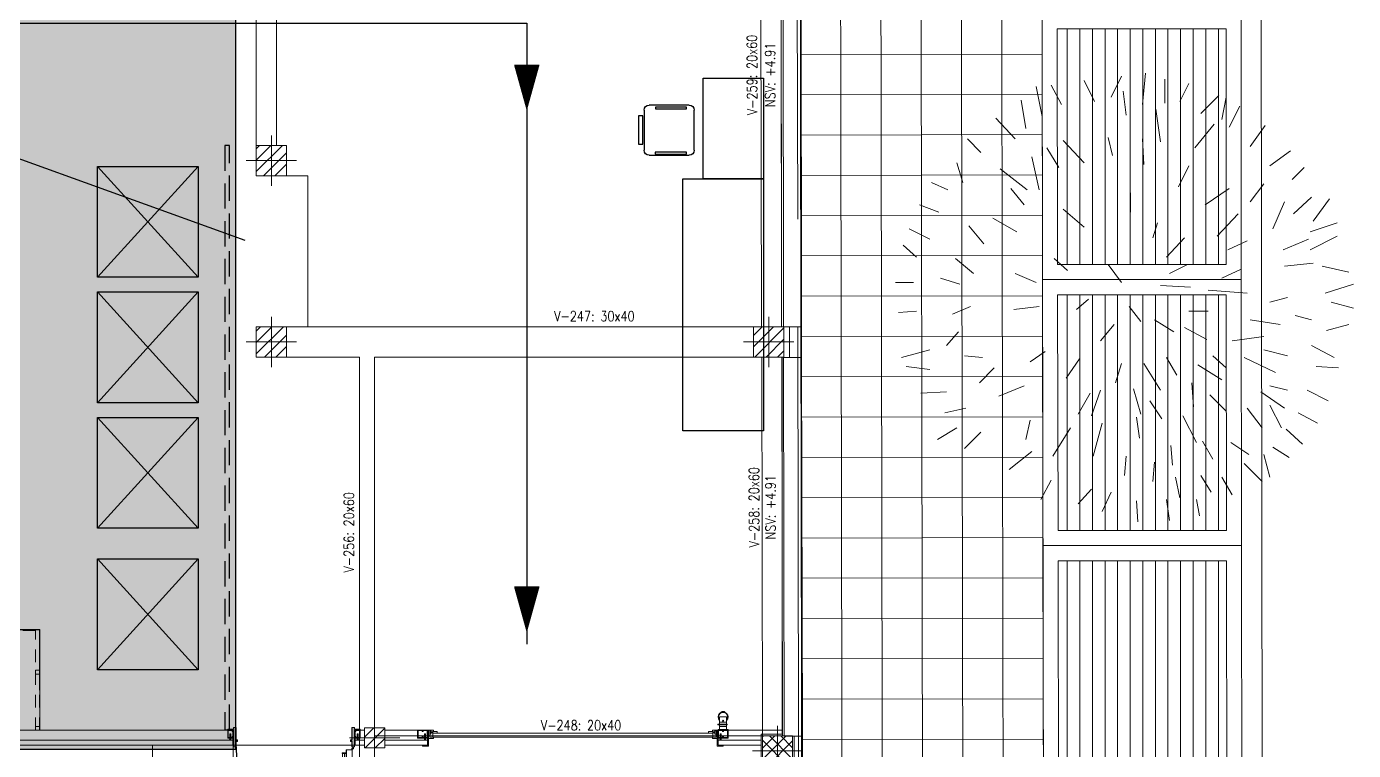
# Model space of a CAD drawing. Header units: millimetres. Extents: x 14 to 290, y 66 to 213.
# Drawn here: x 131.63 to 144.8, y 167.25 to 174.43 of the extents above; entities that cross this region are included whole.
import ezdxf
from ezdxf.enums import TextEntityAlignment as Align

# ---------------------------------------------------------------- set-up
doc = ezdxf.new("R2010")
doc.units = ezdxf.units.MM
for name, pattern in [('HIDDEN', [9.525, 6.35, -3.175]), ('IRI-OCASA-Layout R 9$0$HIDDEN', [0.375, 0.25, -0.125]), ('OCASA_TODAS_r08$0$HIDDEN', [0.375, 0.25, -0.125])]:
    doc.linetypes.add(name, pattern=pattern)
doc.layers.add('IRI-OCASA-Layout R 9$0$OCA_Mobiliario', color=252, linetype='Continuous')
doc.layers.add('IRI-OCASA-Layout R 9$0$OCA_Rejas', color=252, linetype='IRI-OCASA-Layout R 9$0$HIDDEN')
for name, color, linetype, lineweight in [('OCASA-Flujo IN', 251, 'Continuous', 20), ('OCASA_TODAS_r08$0$Arboles', 252, 'Continuous', 15), ('OCASA_TODAS_r08$0$CARP-BARRIDO', 252, 'Continuous', 15), ('OCASA_TODAS_r08$0$CARP-HERRAJES', 252, 'Continuous', 15), ('OCASA_TODAS_r08$0$CARP-HOJA', 252, 'Continuous', 20), ('OCASA_TODAS_r08$0$CARP-MARCO', 252, 'Continuous', 20), ('OCASA_TODAS_r08$0$CARPINTERIA', 252, 'Continuous', 15), ('OCASA_TODAS_r08$0$CERRAMIENTO CHAPA', 252, 'Continuous', 20), ('OCASA_TODAS_r08$0$CGC COLUMNAS', 252, 'Continuous', 20), ('OCASA_TODAS_r08$0$CGC COLUMNAS EJES', 252, 'Continuous', 20), ('OCASA_TODAS_r08$0$CGC COLUMNAS HATCH', 252, 'Continuous', 20), ('OCASA_TODAS_r08$0$CGC VIGAS', 252, 'HIDDEN', 15), ('OCASA_TODAS_r08$0$CGC VIGAS REF', 252, 'Continuous', 15), ('OCASA_TODAS_r08$0$L.M.', 252, 'Continuous', 20), ('OCASA_TODAS_r08$0$MURO BLOQUE CEMENTO 18', 252, 'Continuous', 20), ('OCASA_TODAS_r08$0$MURO BLOQUE CEMENTO 6', 252, 'Continuous', 20), ('OCASA_TODAS_r08$0$MURO BLOQUE CEMENTO 8', 252, 'Continuous', 20), ('OCASA_TODAS_r08$0$MURO CEMENTO DE 12', 252, 'Continuous', 20), ('OCASA_TODAS_r08$0$PERFILES 80 X 50', 252, 'Continuous', 20), ('OCASA_TODAS_r08$0$REVOQUES', 251, 'Continuous', 15), ('OCASA_TODAS_r08$0$TABIQUES PLACAS YESO', 251, 'Continuous', 20), ('OCASA_TODAS_r08$0$VEREDA', 251, 'Continuous', 15), ('OCASA_TODAS_r08$0$Vista 1', 251, 'Continuous', 15)]:
    doc.layers.add(name, color=color, linetype=linetype, lineweight=lineweight)
doc.styles.add('OCASA_TODAS_r08$0$CYPETXT', font='romans__.ttf', dxfattribs={"height": 0.2})

# ---------------------------------------------------------------- blocks, each defined once
blk = doc.blocks.new('OCASA_TODAS_r08$0$EJES_DE_LA_COLUMNA')
at = {"layer": 'OCASA_TODAS_r08$0$CGC COLUMNAS EJES'}
for p, q in [((0, -0.5), (0, 0.5)), ((-0.5, 0), (0.5, 0))]:
    blk.add_line(p, q, dxfattribs=at)
blk = doc.blocks.new('OCASA_TODAS_r08$0$Estructura PB para Arquitectura')
at = {"layer": 'OCASA_TODAS_r08$0$CGC COLUMNAS'}
for points in [[(1212.108433, 399.851689), (1212.408433, 399.851689), (1212.408433, 400.151689), (1212.108433, 400.151689), (1212.108433, 399.851689)], [(1212.108433, 399.851689), (1212.408433, 399.851689), (1212.408433, 400.151689), (1212.108433, 400.151689), (1212.108433, 399.851689)], [(1212.10877, 398.051589), (1212.40877, 398.051589), (1212.40877, 398.351589), (1212.10877, 398.351589), (1212.10877, 398.051589)], [(1212.10877, 398.051589), (1212.40877, 398.051589), (1212.40877, 398.351589), (1212.10877, 398.351589), (1212.10877, 398.051589)], [(1217.044191, 398.051567), (1217.344191, 398.051567), (1217.344191, 398.351567), (1217.044191, 398.351567), (1217.044191, 398.051567)], [(1217.044191, 398.051567), (1217.344191, 398.051567), (1217.344191, 398.351567), (1217.044191, 398.351567), (1217.044191, 398.051567)], [(1213.182698, 394.171705), (1213.382698, 394.171705), (1213.382698, 394.371705), (1213.182698, 394.371705)], [(1217.131945, 393.990818), (1217.431945, 393.990818), (1217.431945, 394.290818), (1217.131945, 394.290818), (1217.131945, 393.990818)]]:
    blk.add_lwpolyline(points, close=True, dxfattribs=at)
at = {"layer": 'OCASA_TODAS_r08$0$CGC COLUMNAS HATCH'}
for p, q in [((1212.108433, 399.892866, -0.000029), (1212.367256, 400.151689, -0.000029)), ((1212.108433, 400.11914, -0.000029), (1212.140982, 400.151689, -0.000029)), ((1212.108433, 400.006003, -0.000029), (1212.254119, 400.151689, -0.000029)), ((1212.180393, 399.851689, -0.000029), (1212.408433, 400.079728, -0.000029)), ((1212.29353, 399.851689, -0.000029), (1212.408433, 399.966591, -0.000029)), ((1212.406668, 399.851689, -0.000029), (1212.408433, 399.853454, -0.000029)), ((1212.10877, 398.083009, -0.000029), (1212.37735, 398.351589, -0.000029)), ((1212.10877, 398.309283, -0.000029), (1212.151075, 398.351589, -0.000029)), ((1212.10877, 398.196146, -0.000029), (1212.264212, 398.351589, -0.000029)), ((1212.190487, 398.051589, -0.000029), (1212.40877, 398.269872, -0.000029)), ((1217.044191, 398.153535, -0.000029), (1217.242222, 398.351566, -0.000029)), ((1217.044191, 398.266672, -0.000029), (1217.129085, 398.351566, -0.000029)), ((1217.055359, 398.051566, -0.000029), (1217.344191, 398.340398, -0.000029)), ((1212.303624, 398.051589, -0.000029), (1212.40877, 398.156735, -0.000029)), ((1217.168496, 398.051566, -0.000029), (1217.344191, 398.227261, -0.000029)), ((1217.281633, 398.051566, -0.000029), (1217.344191, 398.114124, -0.000029)), ((1213.182698, 394.278906, -0.000024), (1213.275497, 394.371705, -0.000024)), ((1213.188634, 394.171705, -0.000024), (1213.382698, 394.365769, -0.000024)), ((1213.2899, 394.171705, -0.000024), (1213.382698, 394.264503, -0.000024)), ((1217.131945, 394.055217, -0.000029), (1217.367545, 394.290817, -0.000029)), ((1217.131945, 394.168354, -0.000029), (1217.254408, 394.290817, -0.000029)), ((1217.131945, 394.281491, -0.000029), (1217.141271, 394.290817, -0.000029)), ((1217.388064, 393.990817, -0.000029), (1217.131945, 394.246936, -0.000029)), ((1217.180682, 393.990817, -0.000029), (1217.431945, 394.24208, -0.000029)), ((1217.431945, 394.060073, -0.000029), (1217.201201, 394.290817, -0.000029)), ((1217.431945, 394.17321, -0.000029), (1217.314338, 394.290817, -0.000029)), ((1217.431945, 394.286347, -0.000029), (1217.427475, 394.290817, -0.000029))]:
    blk.add_line(p, q, dxfattribs=at)
at = {"layer": 'OCASA_TODAS_r08$0$CGC VIGAS', "lineweight": 9}
for p, q in [((1217.469614, 405.771145, -0.000029), (1217.483769, 398.351872, -0.000029)), ((1217.310187, 405.47084, -0.000029), (1217.32377, 398.351567, -0.000029)), ((1212.10844, 403.351372, -0.000029), (1212.108433, 400.151689, -0.000029)), ((1212.30844, 403.351372, -0.000029), (1212.308433, 400.151689, -0.000029)), ((1217.11423, 403.351372, -0.000029), (1217.123769, 398.351567, -0.000029)), ((1212.408433, 399.851689, -0.000029), (1212.620558, 399.851689, -0.000029)), ((1212.620558, 398.351588, -0.000029), (1212.620558, 399.851689, -0.000029)), ((1212.620058, 398.351588, -0.000029), (1212.40877, 398.351589, -0.000029)), ((1213.332699, 398.351584, -0.000029), (1212.621058, 398.351588, -0.000029)), ((1217.044191, 398.351567, -0.000029), (1213.332699, 398.351584, -0.000029)), ((1217.491517, 394.291123, -0.000029), (1217.483769, 398.351872, -0.000029)), ((1213.132698, 398.051585, -0.000024), (1212.40877, 398.051589, -0.000029)), ((1213.132698, 398.051585, -0.000024), (1213.132698, 394.221705, -0.000024)), ((1213.282698, 398.051584, -0.000029), (1213.282698, 394.371705, -0.000029)), ((1217.044191, 398.051567, -0.000029), (1213.282698, 398.051584, -0.000029)), ((1217.131517, 394.290818, -0.000029), (1217.124342, 398.051567, -0.000029)), ((1217.331517, 394.290818, -0.000029), (1217.324342, 398.051567, -0.000029)), ((1213.132698, 391.391491, -0.000024), (1213.132698, 394.221705, -0.000024)), ((1213.282698, 394.290818, -0.000024), (1217.131517, 394.290818, -0.000029)), ((1217.496573, 391.641183, -0.000029), (1217.491517, 394.291123, -0.000029))]:
    blk.add_line(p, q, dxfattribs=at)
at = {"layer": 'OCASA_TODAS_r08$0$CGC COLUMNAS EJES', "xscale": 0.5, "yscale": 0.5}
for p in [(1212.258433, 400.001689, -0.000029), (1212.25877, 398.201589, -0.000029), (1217.194191, 398.201567, -0.000029), (1213.282698, 394.271705, -0.000024), (1217.281945, 394.140818, -0.000029)]:
    blk.add_blockref('OCASA_TODAS_r08$0$EJES_DE_LA_COLUMNA', p, dxfattribs=at)
at = {"layer": 'OCASA_TODAS_r08$0$CGC VIGAS REF', "style": 'OCASA_TODAS_r08$0$CYPETXT', "width": 0.821201}
for s, rotation, p in [('V-259: 20x60', 90.110161, (1217.028558, 400.85186, -0.000029)), ('NSV: +4.91', 90.110161, (1217.208379, 400.85186, -0.000029)), ('V-258: 20x60', 90.110161, (1217.048686, 396.560214, -0.000029)), ('NSV: +4.91', 90.110161, (1217.212418, 396.560214, -0.000029)), ('V-256: 20x60', 90, (1213.027698, 396.311645, -0.000029))]:
    blk.add_text(s, height=0.1, rotation=rotation, dxfattribs=at).set_placement(p, align=Align.MIDDLE_CENTER)
for s, p in [('V-247: 30x40', (1215.464466, 398.456575, -0.000029)), ('V-248: 20x40', (1215.332322, 394.395818, -0.000029))]:
    blk.add_text(s, height=0.1, dxfattribs=at).set_placement(p, align=Align.MIDDLE_CENTER)
blk = doc.blocks.new('OCASA_TODAS_r08$0$arbusto')
for p, q in [((-0.694395, 4.630506), (-0.943832, 5.129236)), ((-0.302416, 4.737377), (-0.052979, 5.236107)), ((0.445901, 4.559259), (0.517167, 5.307354)), ((0.980415, 4.594884), (0.980415, 5.164858)), ((1.336754, 4.630506), (1.550561, 5.057989)), ((-1.941591, 4.274272), (-2.084127, 4.986742)), ((-1.478347, 4.559259), (-1.727784, 5.022364)), ((0.053922, 4.309894), (-0.017344, 4.879871)), ((1.835633, 4.345519), (2.263247, 4.772999)), ((-2.333569, 3.989282), (-2.44047, 4.666131)), ((0.87351, 3.668671), (0.766608, 4.452388)), ((2.334513, 4.203025), (2.441414, 4.737377)), ((2.512684, 4.024907), (2.762122, 4.523637)), ((-2.583007, 3.739917), (-3.046251, 4.238647)), ((1.693097, 3.526177), (2.156341, 4.096154)), ((3.011564, 3.561802), (3.367907, 4.060529)), ((-3.402594, 3.419305), (-3.723302, 3.739917)), ((-1.549617, 3.063072), (-1.83469, 3.526177)), ((-0.943832, 3.169943), (-1.442712, 3.704295)), ((-0.266786, 3.348059), (-0.373687, 3.775542)), ((0.481536, 3.134318), (0.445901, 3.739917)), ((-3.830203, 2.706835), (-3.972739, 3.169943)), ((-2.012861, 2.528719), (-2.191033, 3.312437)), ((3.474808, 3.098694), (3.973687, 3.45493)), ((-2.297934, 2.528719), (-2.93935, 3.027447)), ((1.301123, 2.599966), (1.550561, 3.098694)), ((4.009322, 2.778084), (4.294395, 3.063072)), ((-4.186546, 2.528719), (-4.578524, 2.706835)), ((-2.3692, 2.172483), (-2.689908, 2.564342)), ((1.942539, 2.172483), (2.512684, 2.564342)), ((3.011564, 2.24373), (3.332271, 2.671213)), ((0.160828, 1.994365), (0.160828, 2.457473)), ((3.546074, 1.602506), (3.831151, 2.24373)), ((4.044953, 1.958743), (4.472567, 2.350601)), ((4.508197, 1.780624), (4.900176, 2.314977)), ((-4.400353, 1.994365), (-4.863597, 2.172483)), ((-0.943832, 1.638131), (-1.442712, 2.065612)), ((2.227611, 1.424391), (2.726491, 1.958743)), ((-4.614155, 1.353141), (-5.113035, 1.602506)), ((-3.331324, 1.246272), (-3.687667, 1.673753)), ((-2.547371, 1.531259), (-3.117521, 1.851871)), ((0.802244, 1.745002), (0.695338, 1.388766)), ((4.436931, 1.531259), (5.078347, 1.745002)), ((1.016046, 0.92566), (1.443659, 1.388766)), ((2.940293, 1.317519), (2.477049, 1.103779)), ((3.795516, 1.103779), (4.401296, 1.353141)), ((4.436931, 1.103779), (5.078347, 1.424391)), ((-4.934863, 0.92566), (-5.255571, 1.210648)), ((-3.580765, 0.533802), (-4.008375, 0.890036)), ((-1.33581, 0.605049), (-1.656518, 0.890036)), ((-0.052979, 0.320059), (-0.373687, 0.747542)), ((1.087316, 0.533802), (1.514925, 0.747542)), ((2.334513, 0.42693), (2.797757, 0.640671)), ((3.831151, 0.71192), (4.508197, 0.783167)), ((4.722004, 0.71192), (5.36342, 0.569424)), ((-5.006133, 0.320059), (-5.433742, 0.320059)), ((-3.901473, 0.284437), (-4.364718, 0.42693)), ((-2.084127, 0.320059), (-2.583007, 0.533802)), ((1.586196, 0.21319), (0.87351, 0.248812)), ((2.940293, 0.070697), (2.013805, 0.141943)), ((4.793275, 0.070697), (5.470321, 0.284437)), ((-3.652031, -0.249915), (-4.079645, -0.428033)), ((-2.012861, -0.249915), (-2.618642, -0.321162)), ((-1.122004, -0.321162), (-0.836931, -0.0718)), ((0.125193, -0.249915), (0.410265, -0.606152)), ((3.474808, -0.143046), (3.902417, -0.036175)), ((4.935811, -0.143046), (5.470321, -0.28554)), ((-4.934863, -0.356787), (-5.362476, -0.392411)), ((1.194218, -0.855517), (0.730973, -0.570527)), ((1.550561, -0.356787), (2.013805, -0.356787)), ((3.011564, -0.570527), (3.724245, -0.677398)), ((4.472567, -0.570527), (4.080588, -0.463658)), ((-3.937109, -0.855517), (-4.222181, -1.176128)), ((-0.23115, -0.677398), (-0.551858, -1.069257)), ((1.443659, -0.748645), (1.97817, -1.033632)), ((4.828905, -0.819892), (5.36342, -0.677398)), ((2.583955, -1.069257), (3.332271, -0.962386)), ((4.472567, -1.176128), (5.007077, -1.461116)), ((-4.614155, -1.282997), (-5.291206, -1.461116)), ((-3.366959, -1.461116), (-3.794572, -1.425494)), ((-1.870325, -1.318622), (-2.226664, -1.567987)), ((-1.050738, -1.49674), (-1.371445, -1.959846)), ((1.016046, -1.461116), (1.265488, -1.888599)), ((2.441414, -1.710481), (2.120706, -1.425494)), ((2.869027, -1.461116), (3.617344, -1.817352)), ((3.332271, -1.282997), (3.902417, -1.425494)), ((-4.614155, -1.746103), (-5.184305, -1.674856)), ((-3.081886, -1.710481), (-3.438229, -2.066715)), ((-0.052979, -1.603609), (-0.195515, -2.066715)), ((0.87351, -2.244833), (0.481536, -1.603609)), ((1.764367, -1.639234), (2.334513, -1.995468)), ((4.579468, -1.674856), (5.113982, -1.710481)), ((-2.3692, -2.137964), (-2.974985, -2.387326)), ((0.410265, -2.81481), (0.232094, -2.209211)), ((1.657462, -2.636691), (1.621831, -2.066715)), ((3.902417, -2.244833), (3.474808, -2.137964)), ((-4.222181, -2.280457), (-4.827962, -2.31608)), ((-0.801296, -2.31608), (-1.086373, -2.81481)), ((-0.765665, -2.850434), (-0.551858, -2.244833)), ((0.624072, -2.494198), (0.909145, -2.921681)), ((2.04944, -2.351704), (2.441414, -2.743563)), ((3.261001, -2.280457), (3.831151, -2.672316)), ((4.365661, -2.244833), (4.864541, -2.494198)), ((-3.758937, -2.672316), (-4.257816, -2.779185)), ((2.940293, -2.672316), (3.296636, -3.135421)), ((3.759881, -3.135421), (3.474808, -2.601069)), ((4.151859, -2.779185), (4.615103, -3.02855)), ((-3.972739, -3.135421), (-4.435988, -3.420408)), ((-2.226664, -2.957303), (-2.333569, -3.420408)), ((-1.26454, -3.135421), (-1.692153, -3.812267)), ((-0.516223, -3.02855), (-0.73003, -3.812267)), ((0.303364, -2.886056), (0.37463, -3.384786)), ((1.408024, -2.850434), (1.728732, -3.491655)), ((-3.402594, -3.242293), (-3.794572, -3.634151)), ((1.871268, -3.456033), (2.120706, -3.883516)), ((3.866782, -3.171046), (4.25876, -3.52728)), ((-2.191033, -3.705398), (-2.725543, -4.132879)), ((1.122952, -3.562905), (1.158582, -4.02601)), ((2.548319, -3.491655), (2.975928, -3.776645)), ((3.332271, -3.776645), (3.474808, -4.310997)), ((3.546074, -3.598527), (3.938052, -3.847892)), ((0.053922, -3.812267), (0.018292, -4.275375)), ((0.695338, -4.417869), (0.730973, -3.954763)), ((2.869027, -3.990385), (3.296636, -4.417869)), ((-1.727784, -4.382244), (-1.977226, -4.845349)), ((1.336754, -4.809727), (1.229853, -4.310997)), ((2.085075, -4.667234), (1.835633, -4.275375)), ((2.334513, -4.310997), (2.583955, -4.73848)), ((-0.765665, -4.595987), (-1.086373, -4.952221)), ((-0.302416, -4.667234), (-0.516223, -5.130339)), ((0.303364, -4.880974), (0.338999, -5.379704)), ((1.016046, -4.845349), (1.087316, -5.344079)), ((1.728732, -4.845349), (1.799998, -5.237208))]:
    blk.add_line(p, q)
blk = doc.blocks.new('OCASA_TODAS_r08$0$porton_1')
at = {"layer": 'OCASA_TODAS_r08$0$Vista 1'}
h = blk.add_hatch(dxfattribs=at)
h.set_pattern_fill('TRIANG', color=256, scale=0.01, style=0)
h.paths.add_polyline_path([(3.173, 0.127), (3.173, 2.627), (2.173, 2.629)], flags=17)
h.paths.add_polyline_path([(3.173, 0.127), (2.173, 2.629), (1.173, 0.127)])
h.paths.add_polyline_path([(2.173, 2.629), (1.173, 2.631), (1.173, 0.127)])
for points in [[(0.177, 0.548), (0.177, 1.149), (0.777, 1.149)], [(0.777, 1.149), (0.777, 1.144), (0.182, 1.144), (0.182, 0.548), (0.177, 0.548), (0.177, 1.149)], [(0.177, 0.151), (0.177, 1.149)], [(0.777, 1.144), (0.777, 1.104)], [(4.169, 0.548), (4.169, 1.149), (3.569, 1.149)], [(3.569, 1.149), (3.569, 1.144), (4.164, 1.144), (4.164, 0.548), (4.169, 0.548), (4.169, 1.149)], [(3.569, 1.144), (3.569, 1.104)], [(4.169, 0.151), (4.169, 1.149)], [(0.672, 0.281), (0.636, 0.281), (0.636, 0.208)], [(0.672, 0.281), (0.707, 0.281), (0.707, 0.208)], [(0.722, 0.154), (0.622, 0.154), (0.622, 0.158), (0.722, 0.158), (0.722, 0.154)], [(0.636, 0.204), (0.636, 0.158)], [(0.707, 0.204), (0.707, 0.158)], [(0.732, 0.151), (0.732, 0.069), (0.778, 0.069)], [(0.742, 0.151), (0.732, 0.151)], [(0.742, 0.151), (0.752, 0.151), (0.752, 0.143), (0.742, 0.143)], [(0.742, 0.143), (0.742, 0.079), (0.778, 0.079)], [(0.773, 0.132), (0.755, 0.132)], [(0.773, 0.119), (0.773, 0.136), (0.815, 0.136), (0.815, 0.119)], [(3.573, 0.119), (3.573, 0.136), (3.53, 0.136), (3.53, 0.119)], [(3.573, 0.119), (3.573, 0.136), (3.53, 0.136), (3.53, 0.119)], [(3.614, 0.151), (3.614, 0.069), (3.567, 0.069)], [(3.614, 0.151), (3.614, 0.069), (3.567, 0.069)], [(3.604, 0.143), (3.604, 0.079), (3.567, 0.079)], [(3.604, 0.143), (3.604, 0.079), (3.567, 0.079)], [(3.573, 0.132), (3.591, 0.132)], [(3.573, 0.132), (3.591, 0.132)], [(3.604, 0.151), (3.594, 0.151), (3.594, 0.143), (3.604, 0.143)], [(3.604, 0.151), (3.594, 0.151), (3.594, 0.143), (3.604, 0.143)], [(3.604, 0.151), (3.614, 0.151)], [(3.604, 0.151), (3.614, 0.151)], [(0.773, 0.122), (0.755, 0.122)], [(0.773, 0.119), (3.573, 0.119), (3.573, 0.079), (0.773, 0.079), (0.773, 0.119)], [(0.778, 0.069), (0.778, 0.079)], [(3.567, 0.069), (3.567, 0.079)], [(3.567, 0.069), (3.567, 0.079)], [(3.573, 0.122), (3.591, 0.122)], [(3.573, 0.122), (3.591, 0.122)]]:
    blk.add_lwpolyline(points)
at = {"linetype": 'OCASA_TODAS_r08$0$HIDDEN', "ltscale": 0.5}
for points in [[(0.182, 0.151), (0.182, 1.144), (0.777, 1.144)], [(0.222, 0.151), (0.222, 1.139), (0.777, 1.139)], [(4.164, 0.151), (4.164, 1.144), (3.569, 1.144)], [(4.124, 0.151), (4.124, 1.139), (3.569, 1.139)], [(0.778, 0.136), (0.778, 0.151), (0.752, 0.151)], [(3.567, 0.136), (3.567, 0.151), (3.594, 0.151)]]:
    blk.add_lwpolyline(points, dxfattribs=at)
for points in [[(0.182, 0.744), (0.222, 0.744), (0.222, 0.704), (0.182, 0.704)], [(4.164, 0.744), (4.124, 0.744), (4.124, 0.704), (4.164, 0.704)], [(0.636, 0.281), (0.707, 0.281), (0.707, 0.23), (0.636, 0.23)], [(0.222, 0.151), (0.182, 0.151), (0.182, 0.186), (0.222, 0.186)], [(0.636, 0.158), (0.707, 0.158), (0.707, 0.186), (0.636, 0.186)], [(0.755, 0.111), (0.742, 0.111), (0.742, 0.143), (0.755, 0.143)], [(3.591, 0.111), (3.604, 0.111), (3.604, 0.143), (3.591, 0.143)], [(3.591, 0.111), (3.604, 0.111), (3.604, 0.143), (3.591, 0.143)], [(4.124, 0.151), (4.164, 0.151), (4.164, 0.186), (4.124, 0.186)]]:
    blk.add_lwpolyline(points, close=True)
at = {"elevation": 0}
blk.add_lwpolyline([(0.657, 0.329), (0.657, 0.334), (0.686, 0.334), (0.686, 0.329)], dxfattribs=at)
blk.add_lwpolyline([(0.631, 0.208), (0.723, 0.208), (0.723, 0.204), (0.631, 0.204)], close=True, dxfattribs=at)
blk.add_circle((0.672, 0.244, 0), 0.00521)
for radius, start, end in [(0.0497, 315.4493, 224.5507), (0.0447, 322.4022, 217.5978)]:
    blk.add_arc((0.672, 0.281), radius, start, end)
at = {"layer": 'OCASA_TODAS_r08$0$PERFILES 80 X 50'}
for points in [[(0.667, 0.135), (0.672, 0.135), (0.672, 0.151), (0.622, 0.151), (0.622, 0.071), (0.672, 0.071), (0.672, 0.087), (0.667, 0.087), (0.667, 0.076), (0.627, 0.076), (0.627, 0.146), (0.667, 0.146), (0.667, 0.135)], [(0.677, 0.135), (0.672, 0.135), (0.672, 0.151), (0.722, 0.151), (0.722, 0.071), (0.672, 0.071), (0.672, 0.087), (0.677, 0.087), (0.677, 0.076), (0.717, 0.076), (0.717, 0.146), (0.677, 0.146), (0.677, 0.135)], [(0.672, 0), (0.672, -0.01), (0.732, -0.01), (0.732, 0.151), (0.722, 0.151), (0.722, 0), (0.672, 0)], [(3.674, 0), (3.674, -0.01), (3.614, -0.01), (3.614, 0.151), (3.624, 0.151), (3.624, 0), (3.674, 0)], [(3.669, 0.135), (3.674, 0.135), (3.674, 0.151), (3.624, 0.151), (3.624, 0.071), (3.674, 0.071), (3.674, 0.087), (3.669, 0.087), (3.669, 0.076), (3.629, 0.076), (3.629, 0.146), (3.669, 0.146), (3.669, 0.135)], [(3.679, 0.135), (3.674, 0.135), (3.674, 0.151), (3.724, 0.151), (3.724, 0.071), (3.674, 0.071), (3.674, 0.087), (3.679, 0.087), (3.679, 0.076), (3.719, 0.076), (3.719, 0.146), (3.679, 0.146), (3.679, 0.135)]]:
    blk.add_lwpolyline(points, dxfattribs=at)
for points in [[(0.687, 0.055), (0.707, 0.055), (0.707, 0.05), (0.687, 0.05)], [(0.692, 0.112), (0.702, 0.112), (0.702, 0.055), (0.692, 0.055)], [(3.659, 0.055), (3.639, 0.055), (3.639, 0.05), (3.659, 0.05)], [(3.654, 0.112), (3.644, 0.112), (3.644, 0.055), (3.654, 0.055)]]:
    blk.add_lwpolyline(points, close=True, dxfattribs=at)
at = {"layer": 'OCASA_TODAS_r08$0$TABIQUES PLACAS YESO'}
for p, q in [((1.173, 0.127), (2.173, 2.427)), ((2.173, 2.427), (3.173, 0.127))]:
    blk.add_line(p, q, dxfattribs=at)
for points in [[(1.173, 2.427), (3.173, 2.427), (3.173, 0.127), (1.173, 0.127)], [(3.173, 0.127), (3.173, 2.427), (1.173, 2.427), (1.173, 0.127)]]:
    blk.add_lwpolyline(points, close=True, dxfattribs=at)
at = {"layer": 'OCASA_TODAS_r08$0$Vista 1', "linetype": 'OCASA_TODAS_r08$0$HIDDEN', "ltscale": 0.5}
for points in [[(0.778, 0.151), (0.778, 2.951), (0.778, 3.751), (0.732, 3.751)], [(0.732, 0.151), (0.732, 2.951), (0.732, 3.751), (0.778, 3.751)], [(3.567, 0.151), (3.567, 2.951), (3.567, 3.751), (3.614, 3.751)], [(3.614, 0.151), (3.614, 2.951), (3.614, 3.751), (3.567, 3.751)]]:
    blk.add_lwpolyline(points, dxfattribs=at)
at = {"layer": 'OCASA_TODAS_r08$0$Vista 1'}
for points in [[(3.173, 0.127), (3.173, 2.631), (1.173, 2.627)], [(1.173, 0.127), (1.173, 2.627)], [(3.173, 0.127), (3.173, 2.631)], [(3.173, 0.127), (3.173, 2.427), (1.173, 2.427)]]:
    blk.add_lwpolyline(points, dxfattribs=at)
blk.add_lwpolyline([(3.173, 2.631), (3.173, 2.427), (1.173, 2.427), (1.173, 2.627)], close=True, dxfattribs=at)
blk = doc.blocks.new('OCASA_TODAS_r08$0$SE 16')
at = {"layer": 'OCASA_TODAS_r08$0$CARP-BARRIDO', "lineweight": -3}
blk.add_arc((-36.41539, -19.636195), 1.16501, 179.476971, 266.48031, dxfattribs=at)
at = {"layer": 'OCASA_TODAS_r08$0$CARP-HERRAJES'}
for p, q in [((-36.486912, -19.685538), (-36.527067, -19.685538)), ((-36.527067, -19.690098), (-36.486912, -19.690098)), ((-36.525375, -19.690098), (-36.525375, -20.748793)), ((-36.505688, -20.748793), (-36.505688, -19.690098)), ((-36.391912, -20.723073), (-36.391912, -20.643073)), ((-36.388912, -20.640073), (-36.387912, -20.640073)), ((-36.377912, -20.732073), (-36.377912, -20.650073)), ((-36.486912, -20.748793), (-36.527067, -20.748793)), ((-36.527067, -20.753354), (-36.486912, -20.753354)), ((-36.417912, -20.717998), (-36.426912, -20.717998)), ((-36.426912, -20.752998), (-36.417912, -20.752998)), ((-36.414912, -20.749998), (-36.414912, -20.720998)), ((-36.414912, -20.728073), (-36.396912, -20.728073)), ((-36.414912, -20.742073), (-36.387912, -20.742073))]:
    blk.add_line(p, q, dxfattribs=at)
for centre, radius, start, end in [((-36.527067, -19.687818), 0.00228, 90, 270), ((-36.388912, -20.643073), 0.003, 90, 180), ((-36.387912, -20.650073), 0.01, 0, 90), ((-36.527067, -20.751073), 0.00228, 90, 270), ((-36.417912, -20.720998), 0.003, 0, 90), ((-36.417912, -20.749998), 0.003, 270, 0), ((-36.396912, -20.723073), 0.005, 270, 0), ((-36.387912, -20.732073), 0.01, 270, 0)]:
    blk.add_arc(centre, radius, start, end, dxfattribs=at)
at = {"layer": 'OCASA_TODAS_r08$0$CARP-HOJA'}
for p, q in [((-36.486912, -20.799008), (-36.486912, -19.654008)), ((-36.486912, -19.654008), (-36.431912, -19.654008)), ((-36.485712, -19.812314), (-36.485712, -19.655208)), ((-36.485712, -19.655208), (-36.430712, -19.655208)), ((-36.431912, -19.654008), (-36.431912, -19.641508)), ((-36.430712, -19.641508), (-36.430712, -19.655208)), ((-36.428112, -19.797314), (-36.428112, -19.641508)), ((-36.426912, -20.811508), (-36.426912, -19.641508)), ((-36.485712, -20.797808), (-36.485712, -19.812314)), ((-36.428112, -20.811508), (-36.428112, -19.797314)), ((-36.431912, -20.799008), (-36.486912, -20.799008)), ((-36.430712, -20.797808), (-36.485712, -20.797808)), ((-36.431912, -20.799008), (-36.431912, -20.811508)), ((-36.430712, -20.797808), (-36.430712, -20.811508))]:
    blk.add_line(p, q, dxfattribs=at)
for centre, radius, start, end in [((-36.429412, -19.641508), 0.0025, 0, 180), ((-36.429412, -19.641508), 0.0013, 0, 180), ((-36.429412, -20.811508), 0.0025, 180, 0), ((-36.429412, -20.811508), 0.0013, 180, 0)]:
    blk.add_arc(centre, radius, start, end, dxfattribs=at)
at = {"layer": 'OCASA_TODAS_r08$0$CARP-MARCO'}
for p, q in [((-37.580351, -19.43236), (-37.605351, -19.43236)), ((-37.605351, -19.43236), (-37.605351, -19.44736)), ((-37.605351, -19.43236), (-37.605351, -19.44896)), ((-37.603751, -19.44896), (-37.605351, -19.44896)), ((-37.581951, -19.43396), (-37.603751, -19.43396)), ((-37.603751, -19.43396), (-37.603751, -19.44736)), ((-37.603751, -19.43396), (-37.603751, -19.44896)), ((-37.581951, -19.55716), (-37.581951, -19.43396)), ((-37.580351, -19.55556), (-37.580351, -19.43236)), ((-36.430351, -19.55556), (-36.430351, -19.43236)), ((-36.430351, -19.43236), (-36.405351, -19.43236)), ((-36.428751, -19.55716), (-36.428751, -19.43396)), ((-36.428751, -19.43396), (-36.406951, -19.43396)), ((-36.406951, -19.43396), (-36.406951, -19.44736)), ((-36.406951, -19.43396), (-36.406951, -19.44896)), ((-36.406951, -19.44896), (-36.405351, -19.44896)), ((-36.405351, -19.43236), (-36.405351, -19.44736)), ((-36.405351, -19.43236), (-36.405351, -19.44896)), ((-37.605351, -19.62556), (-37.605351, -19.60896)), ((-37.603751, -19.60896), (-37.605351, -19.60896)), ((-37.605351, -19.62556), (-37.605351, -19.61056)), ((-37.603751, -19.62396), (-37.603751, -19.60896)), ((-37.603751, -19.62396), (-37.603751, -19.61056)), ((-37.566951, -19.55716), (-37.581951, -19.55716)), ((-37.581951, -19.62396), (-37.581951, -19.56896)), ((-37.581951, -19.56896), (-37.566951, -19.56896)), ((-37.565351, -19.55556), (-37.580351, -19.55556)), ((-37.580351, -19.62556), (-37.580351, -19.57056)), ((-37.580351, -19.57056), (-37.565351, -19.57056)), ((-37.566951, -19.56896), (-37.566951, -19.55716)), ((-37.565351, -19.57056), (-37.565351, -19.55556)), ((-36.445351, -19.57056), (-36.445351, -19.55556)), ((-36.445351, -19.55556), (-36.430351, -19.55556)), ((-36.430351, -19.57056), (-36.445351, -19.57056)), ((-36.443751, -19.56896), (-36.443751, -19.55716)), ((-36.443751, -19.55716), (-36.428751, -19.55716)), ((-36.428751, -19.56896), (-36.443751, -19.56896)), ((-36.430351, -19.62556), (-36.430351, -19.57056)), ((-36.428751, -19.62396), (-36.428751, -19.56896)), ((-36.406951, -19.62396), (-36.406951, -19.60896)), ((-36.406951, -19.60896), (-36.405351, -19.60896)), ((-36.406951, -19.62396), (-36.406951, -19.61056)), ((-36.405351, -19.62556), (-36.405351, -19.60896)), ((-36.405351, -19.62556), (-36.405351, -19.61056)), ((-37.605351, -19.62556), (-37.580351, -19.62556)), ((-37.603751, -19.62396), (-37.581951, -19.62396)), ((-36.405351, -19.62556), (-36.430351, -19.62556)), ((-36.406951, -19.62396), (-36.428751, -19.62396)), ((-36.417071, -19.643831), (-36.426912, -19.652463)), ((-36.420656, -19.644065), (-36.426912, -19.649632)), ((-36.415351, -19.632235), (-36.415351, -19.62556)), ((-36.415351, -19.633663), (-36.415351, -19.62556)), ((-36.413351, -19.637069), (-36.413351, -19.62556))]:
    blk.add_line(p, q, dxfattribs=at)
blk.add_circle((-36.419237, -19.638235), 0.006, dxfattribs=at)
blk = doc.blocks.new('OCASA_TODAS_r08$0$Cortina nueva')
for points in [[(132.771481, 102.478001), (132.736052, 102.478001), (132.736052, 102.404623)], [(132.771481, 102.478001), (132.806911, 102.478001), (132.806911, 102.404623)], [(129.849286, 102.347651), (129.849286, 102.265343), (129.89604, 102.265343)], [(129.859286, 102.347651), (129.849286, 102.347651)], [(129.849286, 102.347651), (129.849286, 102.265343), (129.89604, 102.265343)], [(129.859286, 102.347651), (129.849286, 102.347651)], [(129.859286, 102.347651), (129.869286, 102.347651), (129.869286, 102.340215), (129.859286, 102.340215)], [(129.859286, 102.347651), (129.869286, 102.347651), (129.869286, 102.340215), (129.859286, 102.340215)], [(129.859286, 102.339873), (129.859286, 102.275343), (129.89604, 102.275343)], [(129.859286, 102.339873), (129.859286, 102.275343), (129.89604, 102.275343)], [(129.890413, 102.315343), (129.890413, 102.332667), (129.933195, 102.332667), (129.933195, 102.315343)], [(129.890413, 102.315343), (129.890413, 102.332667), (129.933195, 102.332667), (129.933195, 102.315343)], [(132.670413, 102.315343), (132.670413, 102.332667), (132.627632, 102.332667), (132.627632, 102.315343)], [(132.71154, 102.347651), (132.71154, 102.265343), (132.664786, 102.265343)], [(132.70154, 102.339873), (132.70154, 102.275343), (132.664786, 102.275343)], [(132.70154, 102.347651), (132.69154, 102.347651), (132.69154, 102.340215), (132.70154, 102.340215)], [(132.70154, 102.347651), (132.71154, 102.347651)], [(132.72154, 102.350866), (132.82154, 102.350866), (132.82154, 102.354698), (132.721422, 102.354698), (132.721422, 102.350866)], [(132.736052, 102.400617), (132.736052, 102.354698)], [(132.806911, 102.400617), (132.806911, 102.354698)], [(129.890413, 102.329005), (129.872317, 102.329005)], [(129.890413, 102.329005), (129.872317, 102.329005)], [(129.890413, 102.319005), (129.872317, 102.319005)], [(129.890413, 102.319005), (129.872317, 102.319005)], [(132.670413, 102.315343), (129.890413, 102.315343), (129.890413, 102.275343), (132.670413, 102.275343), (132.670413, 102.315343)], [(129.89604, 102.265343), (129.89604, 102.275343)], [(129.89604, 102.265343), (129.89604, 102.275343)], [(132.664786, 102.265343), (132.664786, 102.275343)], [(132.670413, 102.329005), (132.68851, 102.329005)], [(132.670413, 102.319005), (132.68851, 102.319005)]]:
    blk.add_lwpolyline(points)
for points in [[(132.806911, 102.478001), (132.736052, 102.478001), (132.736052, 102.426656), (132.806911, 102.426656)], [(129.872317, 102.308137), (129.859286, 102.308137), (129.859286, 102.339873), (129.872317, 102.339873)], [(129.872317, 102.308137), (129.859286, 102.308137), (129.859286, 102.339873), (129.872317, 102.339873)], [(132.68851, 102.308137), (132.70154, 102.308137), (132.70154, 102.339873), (132.68851, 102.339873)], [(132.806911, 102.354698), (132.736052, 102.354698), (132.736052, 102.383159), (132.806911, 102.383159)]]:
    blk.add_lwpolyline(points, close=True)
at = {"elevation": 0.000004}
blk.add_lwpolyline([(132.786227, 102.525481), (132.786227, 102.530326), (132.757587, 102.530326), (132.757587, 102.525737)], dxfattribs=at)
at = {"linetype": 'OCASA_TODAS_r08$0$HIDDEN', "ltscale": 0.5}
for points in [[(129.89604, 102.332667), (129.89604, 102.347651), (129.869286, 102.347651)], [(132.664786, 102.332667), (132.664786, 102.347651), (132.69154, 102.347651)]]:
    blk.add_lwpolyline(points, dxfattribs=at)
at = {"elevation": 0.000004}
blk.add_lwpolyline([(132.811808, 102.404623), (132.720012, 102.404623), (132.720012, 102.400617), (132.811808, 102.400617)], close=True, dxfattribs=at)
blk.add_circle((132.771158, 102.440276, 0.000004), 0.005211)
for radius, start, end in [(0.049717, 315.449305, 224.550695), (0.044717, 322.40218, 217.59782)]:
    blk.add_arc((132.771481, 102.478001), radius, start, end)
at = {"layer": 'OCASA_TODAS_r08$0$PERFILES 80 X 50'}
for points in [[(129.784286, 102.331651), (129.789286, 102.331651), (129.789286, 102.347651), (129.739286, 102.347651), (129.739286, 102.267651), (129.789286, 102.267651), (129.789286, 102.283651), (129.784286, 102.283651), (129.784286, 102.272651), (129.744286, 102.272651), (129.744286, 102.342651), (129.784286, 102.342651), (129.784286, 102.331651)], [(129.794286, 102.331651), (129.789286, 102.331651), (129.789286, 102.347651), (129.839286, 102.347651), (129.839286, 102.267651), (129.789286, 102.267651), (129.789286, 102.283651), (129.794286, 102.283651), (129.794286, 102.272651), (129.834286, 102.272651), (129.834286, 102.342651), (129.794286, 102.342651), (129.794286, 102.331651)], [(129.789286, 102.196769), (129.789286, 102.186769), (129.849286, 102.186769), (129.849286, 102.347651), (129.839286, 102.347651), (129.839286, 102.196769), (129.789286, 102.196769)], [(132.77154, 102.196769), (132.77154, 102.186769), (132.71154, 102.186769), (132.71154, 102.347651), (132.72154, 102.347651), (132.72154, 102.196769), (132.77154, 102.196769)], [(132.76654, 102.331651), (132.77154, 102.331651), (132.77154, 102.347651), (132.72154, 102.347651), (132.72154, 102.267651), (132.77154, 102.267651), (132.77154, 102.283651), (132.76654, 102.283651), (132.76654, 102.272651), (132.72654, 102.272651), (132.72654, 102.342651), (132.76654, 102.342651), (132.76654, 102.331651)], [(132.77654, 102.331651), (132.77154, 102.331651), (132.77154, 102.347651), (132.82154, 102.347651), (132.82154, 102.267651), (132.77154, 102.267651), (132.77154, 102.283651), (132.77654, 102.283651), (132.77654, 102.272651), (132.81654, 102.272651), (132.81654, 102.342651), (132.77654, 102.342651), (132.77654, 102.331651)]]:
    blk.add_lwpolyline(points, dxfattribs=at)
for points in [[(129.804286, 102.251769), (129.824286, 102.251769), (129.824286, 102.246769), (129.804286, 102.246769)], [(129.809286, 102.308701), (129.819286, 102.308701), (129.819286, 102.251769), (129.809286, 102.251769)], [(132.75654, 102.251769), (132.73654, 102.251769), (132.73654, 102.246769), (132.75654, 102.246769)], [(132.75154, 102.308701), (132.74154, 102.308701), (132.74154, 102.251769), (132.75154, 102.251769)]]:
    blk.add_lwpolyline(points, close=True, dxfattribs=at)
blk = doc.blocks.new('IRI-OCASA-Layout R 9$0$OCA_mesa de trabajo')
at = {"color": 253}
blk.add_lwpolyline([(0, 2.5), (0.8, 2.5), (0.8, 0), (0, 0)], close=True, dxfattribs=at)
blk = doc.blocks.new('IRI-OCASA-Layout R 9$0$OCA_SILLA')
at = {"linetype": 'Continuous'}
for p, q in [((0.0549, 0.05), (0.0549, 0.4483)), ((0.1049, 0.4983), (0.5023, 0.4983)), ((0.5523, 0.4483), (0.5523, 0.05)), ((0.5023, 0), (0.1049, 0))]:
    blk.add_line(p, q, dxfattribs=at)
for points in [[(0.1654, 0.4663), (0.1654, 0.4876), (0.4749, 0.4876), (0.4749, 0.4663)], [(0, 0.1087), (0, 0.3889), (0.0427, 0.3889), (0.0427, 0.1087)], [(0.1681, 0.0207), (0.1681, 0.0394), (0.4749, 0.0394), (0.4749, 0.0207)]]:
    blk.add_lwpolyline(points, close=True, dxfattribs=at)
for centre, start, end in [((0.1049, 0.4483), 90, 180), ((0.5023, 0.4483), 0, 90), ((0.1049, 0.05), 180, 270), ((0.5023, 0.05), 270, 0)]:
    blk.add_arc(centre, 0.05, start, end, dxfattribs=at)
blk = doc.blocks.new('IRI-OCASA-Layout R 9$0$OCA_mesa 1x0.60')
at = {"color": 253}
blk.add_lwpolyline([(0, 1), (-0.6, 1), (-0.6, 0), (0, 0)], close=True, dxfattribs=at)
blk.add_blockref('IRI-OCASA-Layout R 9$0$OCA_SILLA', (-1.240741, 0.266987), dxfattribs=at)

msp = doc.modelspace()

# ---------------------------------------------------------------- hatches: boundary and pattern name
at = {"true_color": 0xff38ff}
h = msp.add_hatch(color=6, dxfattribs=at)
h.dxf.hatch_style = 1
h.paths.add_polyline_path([(32.979, 168.621), (32.979, 163.898), (30.428, 163.898), (30.328, 163.898), (30.417, 149.692), (31.572, 149.692), (31.572, 149.692), (31.583, 144.001), (82.186, 144.001), (82.186, 148.079), (89.394, 148.091), (89.394, 167.26), (133.706, 167.26), (133.706, 176.182), (78.008, 176.182), (78.008, 171.449), (62.058, 171.472), (62.058, 168.253), (53.928, 168.253), (53.928, 171.452), (48.355, 171.452), (48.355, 169.7), (46.328, 169.7), (46.328, 168.621)])
at = {"layer": 'OCASA_TODAS_r08$0$VEREDA'}
h = msp.add_hatch(dxfattribs=at)
h.set_pattern_fill('LINE', color=256, angle=90)
h.set_pattern_definition([(90, (142.58189, 162.35873), (-0.125, 0), [])])
h.paths.add_polyline_path([(141.903, 147.627), (141.898, 150.655), (143.555, 150.655), (143.558, 146.917)])
h.paths.add_polyline_path([(141.898, 150.955), (141.894, 153.294), (143.552, 153.294), (143.554, 150.955)])
h.paths.add_polyline_path([(141.893, 153.594), (141.889, 155.934), (143.55, 155.934), (143.552, 153.594)])
h.paths.add_polyline_path([(141.889, 156.234), (141.885, 158.573), (143.547, 158.573), (143.55, 156.234)])
h.paths.add_polyline_path([(141.884, 158.873), (141.88, 161.213), (143.545, 161.213), (143.547, 158.873)])
h.paths.add_polyline_path([(141.88, 161.513), (141.876, 163.852), (143.543, 163.852), (143.545, 161.513)])
h.paths.add_polyline_path([(141.875, 164.152), (141.871, 166.492), (143.54, 166.492), (143.542, 164.152)])
h.paths.add_polyline_path([(141.87, 166.792), (141.866, 169.131), (143.538, 169.131), (143.54, 166.792)])
h.paths.add_polyline_path([(141.866, 169.431), (141.862, 171.771), (143.536, 171.771), (143.538, 169.431)])
h.paths.add_polyline_path([(141.861, 172.071), (141.857, 174.41), (143.533, 174.41), (143.535, 172.071)])
h.paths.add_polyline_path([(141.857, 176.71), (141.849, 179.048), (143.527, 179.051), (143.533, 176.71)])

# ---------------------------------------------------------------- linework, layer by layer
at = {"layer": 'Defpoints', "color": 6}
msp.add_lwpolyline([(89.394, 167.26), (133.706, 167.26), (133.706, 176.182), (78.008, 176.182)], dxfattribs=at)
at = {"layer": 'IRI-OCASA-Layout R 9$0$OCA_Mobiliario'}
for p, q in [((30.308, 209.73), (133.795, 172.311)), ((132.332, 173.045, 0), (133.332, 171.945, 0)), ((133.332, 173.045, 0), (132.332, 171.945, 0)), ((132.332, 171.799, 0), (133.332, 170.699, 0)), ((133.332, 171.799, 0), (132.332, 170.699, 0)), ((132.332, 170.553, 0), (133.332, 169.453, 0)), ((133.332, 170.553, 0), (132.332, 169.453, 0)), ((132.332, 169.149, 0), (133.332, 168.049, 0)), ((133.332, 169.149, 0), (132.332, 168.049, 0))]:
    msp.add_line(p, q, dxfattribs=at)
at = {"layer": 'IRI-OCASA-Layout R 9$0$OCA_Mobiliario', "elevation": 0}
for points in [[(132.332, 173.045), (133.332, 173.045), (133.332, 171.945), (132.332, 171.945)], [(132.332, 171.799), (133.332, 171.799), (133.332, 170.699), (132.332, 170.699)], [(132.332, 170.553), (133.332, 170.553), (133.332, 169.453), (132.332, 169.453)], [(132.332, 169.149), (133.332, 169.149), (133.332, 168.049), (132.332, 168.049)]]:
    msp.add_lwpolyline(points, close=True, dxfattribs=at)
at = {"layer": 'IRI-OCASA-Layout R 9$0$OCA_Rejas', "elevation": 0}
msp.add_lwpolyline([(133.641, 173.251), (133.596, 173.251), (133.596, 167.453), (133.641, 167.453)], close=True, dxfattribs=at)
at = {"layer": 'OCASA-Flujo IN', "lineweight": -3, "elevation": 0}
msp.add_lwpolyline([(130.644, 174.822), (130.644, 174.467), (136.593, 174.467), (136.593, 168.303)], dxfattribs=at)
for points in [[(136.593, 173.596, 0, 0.25, 0), (136.593, 174.046, 0.25, 0.25, 0), (136.593, 174.056, 0.1, 0.1, 0), (136.593, 174.056, 0.1, 0.1, 0)], [(136.593, 168.415, 0, 0.25, 0), (136.593, 168.865, 0.25, 0.25, 0), (136.593, 168.875, 0.1, 0.1, 0), (136.593, 168.875, 0.1, 0.1, 0)]]:
    msp.add_lwpolyline(points, format="xyseb", dxfattribs=at)
at = {"layer": 'OCASA_TODAS_r08$0$CERRAMIENTO CHAPA'}
for p, q in [((131.215, 167.349), (133.675, 167.349)), ((131.215, 167.299), (133.675, 167.299)), ((134.983, 167.349), (134.891, 167.349)), ((134.983, 167.299), (134.891, 167.299)), ((135.61, 167.349), (135.183, 167.349)), ((138.919, 167.349), (138.492, 167.349))]:
    msp.add_line(p, q, dxfattribs=at)
for points in [[(133.625, 167.45), (131.215, 167.45), (131.215, 167.349), (133.675, 167.349)], [(134.941, 167.45), (134.983, 167.45)], [(135.183, 167.45), (135.61, 167.45), (135.61, 167.299), (135.183, 167.299)], [(138.919, 167.299), (138.492, 167.299), (138.492, 167.45), (139.128, 167.45)], [(134.983, 167.349), (134.891, 167.349)]]:
    msp.add_lwpolyline(points, dxfattribs=at)
at = {"layer": 'OCASA_TODAS_r08$0$MURO BLOQUE CEMENTO 18'}
msp.add_lwpolyline([(139.148, 167.389), (139.328, 167.389), (139.321, 171.149), (139.141, 171.149), (139.148, 167.389)], dxfattribs=at)
at = {"layer": 'OCASA_TODAS_r08$0$MURO BLOQUE CEMENTO 6'}
msp.add_lwpolyline([(139.318, 174.835), (139.32, 171.452), (139.14, 171.452), (139.138, 174.835), (139.318, 174.835)], dxfattribs=at)
at = {"layer": 'OCASA_TODAS_r08$0$MURO BLOQUE CEMENTO 8'}
msp.add_lwpolyline([(139.329, 167.089), (139.328, 167.389), (139.248, 167.389), (139.248, 167.089), (139.329, 167.089)], dxfattribs=at)
at = {"layer": 'OCASA_TODAS_r08$0$MURO CEMENTO DE 12'}
msp.add_lwpolyline([(139.321, 171.149), (139.201, 171.149), (139.2, 171.452), (139.32, 171.452), (139.321, 171.149)], dxfattribs=at)
at = {"layer": 'OCASA_TODAS_r08$0$PERFILES 80 X 50'}
for points in [[(133.625, 167.45), (133.625, 167.46), (133.685, 167.46), (133.685, 167.299), (133.675, 167.299), (133.675, 167.45), (133.625, 167.45)], [(133.67, 167.434), (133.675, 167.434), (133.675, 167.45), (133.625, 167.45), (133.625, 167.37), (133.675, 167.37), (133.675, 167.386), (133.67, 167.386), (133.67, 167.375), (133.63, 167.375), (133.63, 167.445), (133.67, 167.445), (133.67, 167.434)], [(134.941, 167.45), (134.941, 167.46), (134.881, 167.46), (134.881, 167.299), (134.891, 167.299), (134.891, 167.45), (134.941, 167.45)], [(134.896, 167.434), (134.891, 167.434), (134.891, 167.45), (134.941, 167.45), (134.941, 167.37), (134.891, 167.37), (134.891, 167.386), (134.896, 167.386), (134.896, 167.375), (134.936, 167.375), (134.936, 167.445), (134.896, 167.445), (134.896, 167.434)]]:
    msp.add_lwpolyline(points, dxfattribs=at)
for points in [[(133.645, 167.411), (133.655, 167.411), (133.655, 167.354), (133.645, 167.354)], [(134.921, 167.411), (134.911, 167.411), (134.911, 167.354), (134.921, 167.354)], [(133.64, 167.354), (133.66, 167.354), (133.66, 167.349), (133.64, 167.349)], [(134.926, 167.354), (134.906, 167.354), (134.906, 167.349), (134.926, 167.349)]]:
    msp.add_lwpolyline(points, close=True, dxfattribs=at)
at = {"layer": 'OCASA_TODAS_r08$0$REVOQUES'}
for points in [[(139.318, 174.835), (139.318, 174.855), (137.845, 174.855), (137.845, 175.034), (137.685, 175.034), (137.685, 174.695), (139.118, 174.695), (139.12, 171.452)], [(139.133, 164.841), (139.129, 167.069), (138.919, 167.069), (138.919, 167.409), (139.128, 167.409), (139.128, 171.152)]]:
    msp.add_lwpolyline(points, dxfattribs=at)
at = {"layer": 'OCASA_TODAS_r08$0$VEREDA'}
for p, q in [((143.908, 147.319), (143.849, 213.111)), ((139.314, 174.156, 0), (141.708, 174.16, 0)), ((139.315, 173.756, 0), (141.709, 173.76, 0)), ((139.316, 173.356, 0), (141.709, 173.36, 0)), ((139.316, 172.956, 0), (141.71, 172.96, 0)), ((139.317, 172.556, 0), (141.711, 172.56, 0)), ((139.318, 172.156, 0), (141.711, 172.16, 0)), ((139.319, 171.756, 0), (141.712, 171.76, 0)), ((139.319, 171.356, 0), (141.713, 171.36, 0)), ((139.32, 170.956, 0), (141.713, 170.96, 0)), ((139.321, 170.556, 0), (141.714, 170.56, 0)), ((139.321, 170.156, 0), (141.715, 170.16, 0)), ((139.322, 169.756, 0), (141.715, 169.76, 0)), ((139.323, 169.356, 0), (141.716, 169.36, 0)), ((139.323, 168.956, 0), (141.717, 168.96, 0)), ((139.324, 168.556, 0), (141.717, 168.56, 0)), ((139.325, 168.156, 0), (141.718, 168.16, 0)), ((139.325, 167.756, 0), (141.719, 167.76, 0)), ((132.879, 166.52), (132.879, 167.299)), ((133.679, 153.967), (133.678, 167.299)), ((133.685, 167.299), (134.881, 167.299)), ((139.326, 167.356, 0), (141.72, 167.36, 0))]:
    msp.add_line(p, q, dxfattribs=at)
at = {"layer": 'OCASA_TODAS_r08$0$VEREDA', "elevation": 0}
for points in [[(139.352, 148.55), (139.352, 148.55), (139.352, 148.55), (139.246, 210.156)], [(139.752, 148.38), (139.646, 210.157)], [(140.152, 148.21), (140.046, 210.157)], [(140.553, 148.039), (140.446, 210.158)], [(140.953, 147.869), (140.846, 210.159)], [(141.353, 147.698), (141.246, 210.16)], [(141.751, 147.526), (141.754, 147.528), (141.646, 210.16)], [(141.712, 171.921), (141.707, 174.56), (143.683, 174.56), (143.685, 171.921), (141.712, 171.921)], [(141.716, 169.281), (141.712, 171.921), (143.685, 171.921), (143.688, 169.281), (141.716, 169.281)], [(141.721, 166.642), (141.716, 169.281), (143.688, 169.281), (143.69, 166.642), (141.721, 166.642)]]:
    msp.add_lwpolyline(points, dxfattribs=at)
for points in [[(141.861, 172.071), (141.857, 174.41), (143.533, 174.41), (143.535, 172.071)], [(141.866, 169.431), (141.862, 171.771), (143.536, 171.771), (143.538, 169.431)], [(141.87, 166.792), (141.866, 169.131), (143.538, 169.131), (143.54, 166.792)]]:
    msp.add_lwpolyline(points, close=True, dxfattribs=at)

# ---------------------------------------------------------------- block references
at = {"color": 31, "true_color": 0xfebd57}
msp.add_blockref('OCASA_TODAS_r08$0$Estructura PB para Arquitectura', (-1078.2, -226.899), dxfattribs=at)
at = {"layer": 'IRI-OCASA-Layout R 9$0$OCA_Mobiliario', "xscale": -1, "rotation": 180}
msp.add_blockref('IRI-OCASA-Layout R 9$0$OCA_mesa 1x0.60', (138.943, 173.921, 0), dxfattribs=at)
at = {"layer": 'IRI-OCASA-Layout R 9$0$OCA_Mobiliario', "rotation": 180}
msp.add_blockref('IRI-OCASA-Layout R 9$0$OCA_mesa de trabajo', (138.943, 172.921, 0), dxfattribs=at)
at = {"layer": 'OCASA_TODAS_r08$0$Arboles', "xscale": 0.41681, "yscale": 0.41681, "zscale": 0.41681}
msp.add_blockref('OCASA_TODAS_r08$0$arbusto', (142.518, 171.758, 0), dxfattribs=at)
at = {"layer": 'OCASA_TODAS_r08$0$CARPINTERIA'}
for name, p in [('OCASA_TODAS_r08$0$porton_1', (127.592, 167.299)), ('OCASA_TODAS_r08$0$SE 16', (171.288, 186.908, 0))]:
    msp.add_blockref(name, p, dxfattribs=at)
at = {"layer": 'OCASA_TODAS_r08$0$L.M.'}
msp.add_blockref('OCASA_TODAS_r08$0$Cortina nueva', (5.77, 65.102), dxfattribs=at)

doc.saveas('drawing.dxf')
